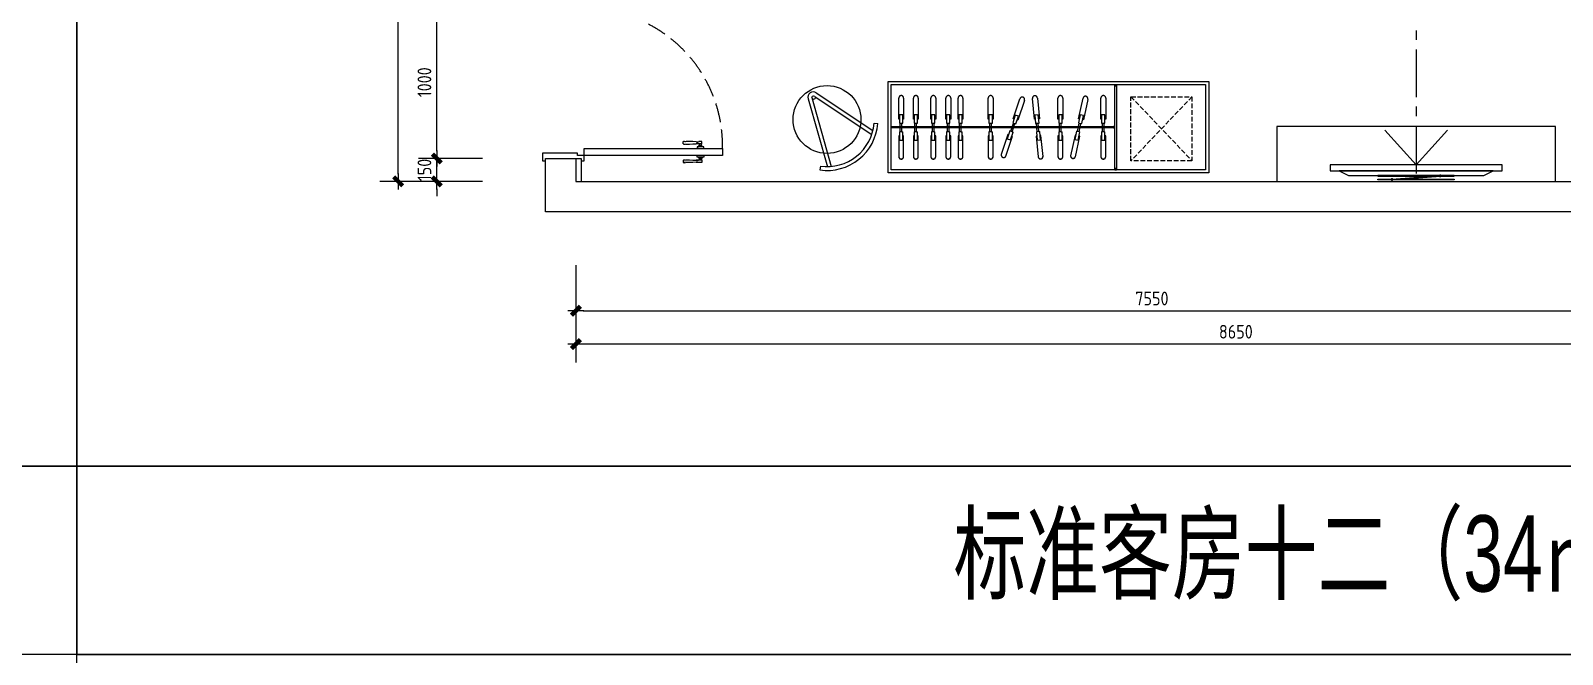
# Model space of a CAD drawing. Header units: inches. Extents: x 193953 to 255442, y -114891 to -62384.
# Drawn here: x 239738 to 249777, y -95525 to -91434 of the extents above; entities that cross this region are included whole.
import ezdxf

# ---------------------------------------------------------------- set-up
doc = ezdxf.new("R2010")
doc.units = ezdxf.units.IN
doc.header["$LTSCALE"] = 500
doc.header["$MEASUREMENT"] = 0
for name, pattern in [('CENTER', [2, 1.25, -0.25, 0.25, -0.25]), ('DASH', [0.35, 0.25, -0.1]), ('DOM-虚线', [0.35, 0.25, -0.1]), ('家具平面底图$0$DASH', [0.35, 0.25, -0.1]), ('家具平面底图$0$DOM-虚线', [0.35, 0.25, -0.1])]:
    doc.linetypes.add(name, pattern=pattern)
for name, color, linetype in [('EL-造型看线-特细(0.07)-DOM', 8, 'Continuous'), ('F-固定家具(0.25)-DOM', 2, 'Continuous'), ('F-活动家私(0.25)-DOM', 2, 'Continuous'), ('G-装饰造型轮廓线、电气提示线', 3, 'Continuous'), ('L-立面、剖面图、大样图-细线', 134, 'Continuous'), ('P-平面门', 2, 'Continuous'), ('SH-文字', 50, 'Continuous')]:
    doc.layers.add(name, color=color, linetype=linetype)
doc.styles.add('DOM-romans.shx', font='dim.shx')
doc.styles.add('MtXpl_', font='SIMYOU.TTF')
doc.dimstyles.new('DOM_DIM_1 80', dxfattribs={"dimscale": 60, "dimtxt": 1.5, "dimasz": 0.8, "dimexe": 2, "dimexo": 1.5, "dimgap": 0.6, "dimtad": 1, "dimdec": 0, "dimrnd": 5, "dimzin": 12, "dimdsep": 46, "dimtxsty": 'DOM-romans.shx', "dimblk": 'DOM_Dimension_Tick', "dimcen": 0.125, "dimclrd": 44, "dimclre": 44, "dimclrt": 50, "dimadec": 0, "dimazin": 0, "dimtfac": 1, "dimtdec": 0, "dimtix": 1, "dimtmove": 2, "dimatfit": 3, "dimldrblk": 'DOM_Leader_Arrow', "dimfxl": 0, "dimtvp": 1, "dimtolj": 1, "dimtzin": 0, "dimarcsym": 0})

# ---------------------------------------------------------------- blocks, each defined once
blk = doc.blocks.new('ftfhtg')
at = {"layer": 'L-立面、剖面图、大样图-细线', "color": 8}
for p, q in [((-1050024, -439781), (-1050024, -439790)), ((-1050021, -439793), (-1050015, -439793)), ((-1050015, -439793), (-1049983, -439793)), ((-1050013, -439795), (-1050013, -439795)), ((-1049987, -439797), (-1050012, -439797)), ((-1050010, -439797), (-1050010, -439803)), ((-1049988, -439804), (-1050010, -439804)), ((-1050010, -439814), (-1049988, -439814)), ((-1050010, -439814), (-1050010, -439831)), ((-1049988, -439797), (-1049988, -439803)), ((-1049985, -439795), (-1049985, -439795)), ((-1049983, -439793), (-1049977, -439793)), ((-1049974, -439790), (-1049974, -439781)), ((-1049872, -439814), (-1049872, -439831)), ((-1049872, -439814), (-1049872, -439831)), ((-1050010, -439831), (-1049988, -439831))]:
    blk.add_line(p, q, dxfattribs=at)
for points in [[(-1050010, -439804, -0.311671), (-1050007, -439806), (-1050007, -439814)], [(-1049988, -439804, 0.34884), (-1049991, -439806), (-1049991, -439814)], [(-1049875, -439814, 0.28759), (-1049881, -439811, -0.060586), (-1049890, -439812, 0.212877), (-1049891, -439813)], [(-1049875, -439831, -0.28759), (-1049881, -439833, 0.060586), (-1049890, -439832, -0.212877), (-1049891, -439831)]]:
    blk.add_lwpolyline(points, format="xyb", dxfattribs=at)
for centre, radius, start, end in [((-1050021, -439790), 2.78, 180, 270), ((-1050015, -439795), 2.22, 0, 90), ((-1050012, -439795), 1.39, 180, 270), ((-1050010, -439803), 0.278, 180, 270), ((-1049988, -439803), 0.278, 270, 0), ((-1049975, -439740), 74.9, 259.8433, 276.2556), ((-1049977, -439792), 24.6, 241.9616, 293.8225), ((-1049939, -440716), 904, 93.1128, 93.1201), ((-1049977, -439852), 24.6, 66.1775, 118.0384), ((-1049975, -439904), 74.9, 83.7444, 100.1567), ((-1049987, -439795), 1.39, 270, 0), ((-1049983, -439795), 2.22, 90, 180), ((-1049977, -439790), 2.78, 270, 0), ((-1049914, -440503), 690, 86.5611, 94.3932), ((-1049914, -439141), 690, 265.6068, 273.4389)]:
    blk.add_arc(centre, radius, start, end, dxfattribs=at)
blk = doc.blocks.new('A$C11a4b8be')
at = {"layer": 'G-装饰造型轮廓线、电气提示线', "color": 1, "ltscale": 20}
for points in [[(-15, -235), (-15, -255), (20, -255), (20, -210), (35, -210), (35, 20), (-15, 20), (-15, 0), (0, 0), (0, -235)], [(1015, -235), (1015, -255), (980, -255), (980, -210), (965, -210), (965, 20), (1015, 20), (1015, 0), (1000, 0), (1000, -235)]]:
    blk.add_lwpolyline(points, close=True, dxfattribs=at)
at = {"layer": 'P-平面门', "color": 1, "ltscale": 3}
blk.add_lwpolyline([(65, -1160), (20, -1160), (20, -255), (65, -255)], close=True, dxfattribs=at)
at = {"layer": 'P-平面门', "color": 8, "linetype": 'DASH'}
blk.add_arc((84, -265), 896, 268.7531, 0.6173, dxfattribs=at)
at = {"layer": 'P-平面门', "extrusion": (0, 0, -1), "yscale": 0.9000000000232833, "zscale": -0.9000000000232833}
for p, xscale, rotation in [((-395822, 943983), 0.9000000000232833, 90), ((395737, 943983), -0.9000000000232833, 270)]:
    blk.add_blockref('ftfhtg', p, dxfattribs=dict(at, xscale=xscale, rotation=rotation))
blk = doc.blocks.new('家具平面底图$0$A$C24926126')
at = {"color": 250, "linetype": '家具平面底图$0$DOM-虚线', "ltscale": 100}
for p, q in [((-192, 16, 1), (-55, 16, 1)), ((-192, 16), (-55, 16)), ((-192, 16), (-55, 16)), ((-192, 16, 1), (-55, 16, 1)), ((-82, 11, 1), (-82, -11, 1)), ((-28, 11, 1), (-82, 11, 1)), ((-82, 11), (-82, -11)), ((-28, 11), (-82, 11)), ((-82, 11), (-82, -11)), ((-28, 11), (-82, 11)), ((-82, 11, 1), (-82, -11, 1)), ((-28, 11, 1), (-82, 11, 1)), ((-55, 16, 1), (-55, 11, 1)), ((-55, 16), (-55, 11)), ((-55, 16), (-55, 11)), ((-55, 16, 1), (-55, 11, 1)), ((28, 5), (-28, 5)), ((28, 5, 1), (-28, 5, 1)), ((28, 5), (-28, 5)), ((28, 5, 1), (-28, 5, 1)), ((-28, 5, 1), (-28, 11, 1)), ((-28, 5), (-28, 11)), ((-28, 5), (-28, 11)), ((-28, 5, 1), (-28, 11, 1)), ((-28, -6, 1), (-28, 5, 1)), ((-28, -6), (-28, 5)), ((-28, -6), (-28, 5)), ((-28, -6, 1), (-28, 5, 1)), ((83, 11, 1), (28, 11, 1)), ((83, 11), (28, 11)), ((28, 5), (28, 11)), ((28, 5, 1), (28, 11, 1)), ((28, 5), (28, 11)), ((28, 5, 1), (28, 11, 1)), ((28, 5), (28, -6)), ((28, 5, 1), (28, -6, 1)), ((28, 5), (28, -6)), ((28, 5, 1), (28, -6, 1)), ((55, 16, 1), (55, 11, 1)), ((193, 16, 1), (55, 16, 1)), ((55, 16), (55, 11)), ((193, 16), (55, 16)), ((83, -11, 1), (83, 11, 1)), ((83, -11), (83, 11)), ((-55, -16, 1), (-192, -16, 1)), ((-55, -16), (-192, -16)), ((-55, -16), (-192, -16)), ((-55, -16, 1), (-192, -16, 1)), ((-82, -11, 1), (-28, -11, 1)), ((-82, -11), (-28, -11)), ((-82, -11), (-28, -11)), ((-82, -11, 1), (-28, -11, 1)), ((-55, -11, 1), (-55, -16, 1)), ((-55, -11), (-55, -16)), ((-55, -11), (-55, -16)), ((-55, -11, 1), (-55, -16, 1)), ((28, -6), (-28, -6)), ((28, -6, 1), (-28, -6, 1)), ((28, -6), (-28, -6)), ((28, -6, 1), (-28, -6, 1)), ((-28, -11, 1), (-28, -6, 1)), ((-28, -11), (-28, -6)), ((-28, -11), (-28, -6)), ((-28, -11, 1), (-28, -6, 1)), ((28, -6), (28, -11)), ((28, -6, 1), (28, -11, 1)), ((28, -6), (28, -11)), ((28, -6, 1), (28, -11, 1)), ((28, -11, 1), (83, -11, 1)), ((28, -11), (83, -11)), ((55, -11, 1), (55, -16, 1)), ((55, -11), (55, -16)), ((55, -16, 1), (193, -16, 1)), ((55, -16), (193, -16))]:
    blk.add_line(p, q, dxfattribs=at)
blk.add_lwpolyline([(28, -11), (83, -11), (83, 11), (28, 11)], dxfattribs=at)
at = {"color": 250, "linetype": '家具平面底图$0$DOM-虚线', "ltscale": 100, "elevation": 1}
blk.add_lwpolyline([(28, -11), (83, -11), (83, 11), (28, 11)], dxfattribs=at)
at = {"color": 250, "linetype": '家具平面底图$0$DOM-虚线', "ltscale": 100}
blk.add_lwpolyline([(55, -11), (55, -16), (193, -16, 0.890447), (193, 16), (55, 16), (55, 11)], format="xyb", dxfattribs=at)
at = {"color": 250, "linetype": '家具平面底图$0$DOM-虚线', "ltscale": 100, "elevation": 1}
blk.add_lwpolyline([(55, -11), (55, -16), (193, -16, 0.890447), (193, 16), (55, 16), (55, 11)], format="xyb", dxfattribs=at)
at = {"color": 250, "linetype": '家具平面底图$0$DOM-虚线', "ltscale": 100}
for centre, start, end in [((-193, 0, 1), 87.4952, 272.5048), ((-193, 0), 87.4952, 272.5048), ((-193, 0), 87.4952, 272.5048), ((-193, 0, 1), 87.4952, 272.5048), ((191, 0, 1), 276.6333, 83.3667), ((191, 0), 276.6333, 83.3667)]:
    blk.add_arc(centre, 15.9, start, end, dxfattribs=at)
blk = doc.blocks.new('dfsgdgfaag')
at = {"layer": 'EL-造型看线-特细(0.07)-DOM', "color": 250, "linetype": 'DOM-虚线', "ltscale": 80}
for p, q in [((-159, -6), (158, -30)), ((-158, 0), (159, -24))]:
    blk.add_line(p, q, dxfattribs=at)
for points in [[(-250, -6), (250, -6), (250, 0), (-250, 0)], [(250, -30), (-250, -30), (-250, -24), (250, -24)]]:
    blk.add_lwpolyline(points, close=True, dxfattribs=at)
for centre, radius in [((-158, -3), 5), ((-158, -3), 3), ((158, -27), 5), ((158, -27), 3)]:
    blk.add_circle(centre, radius, dxfattribs=at)
blk = doc.blocks.new('A$Cd85d3b65')
at = {"layer": 'F-固定家具(0.25)-DOM', "color": 8, "linetype": 'DOM-虚线', "ltscale": 150}
for q in [(-205, 336, -1044096), (205, 336, -1044096)]:
    blk.add_line((0, 109, -1044096), q, dxfattribs=at)
at = {"layer": 'F-固定家具(0.25)-DOM', "color": 8, "linetype": 'DOM-虚线', "ltscale": 150, "elevation": -1044096}
for points in [[(-565, 109), (564, 109), (564, 69), (-565, 69)], [(-505, 69), (504, 69), (444, 39), (-445, 39)]]:
    blk.add_lwpolyline(points, close=True, dxfattribs=at)
at = {"layer": 'EL-造型看线-特细(0.07)-DOM', "color": 250, "rotation": 180}
blk.add_blockref('dfsgdgfaag', (0, 9, -1044096), dxfattribs=at)
blk = doc.blocks.new('A$Cf66d3db0')
at = {"color": 4}
blk.add_lwpolyline([(-12802.3, 7040.2), (0, 7040.2), (0, 0), (-12802.3, 0)], close=True, dxfattribs=at)
blk = doc.blocks.new('DOM_Dimension_Tick')
at = {"color": 0, "linetype": 'ByBlock'}
for p, q in [((-1.09, 0), (0, 0)), ((0, 0), (1.09, 0))]:
    blk.add_line(p, q, dxfattribs=at)
at = {"color": 0, "linetype": 'Continuous', "const_width": 0.608}
blk.add_lwpolyline([(-0.61, -0.61), (0.61, 0.61)], dxfattribs=at)
blk = doc.blocks.new('*D445')
at = {"color": 44, "lineweight": -2, "transparency": 16777216}
for p, q in [((243312, -92972), (243312, -93392)), ((250862, -92972), (250862, -93392)), ((243360, -93272), (250814, -93272))]:
    blk.add_line(p, q, dxfattribs=at)
at = {"layer": 'Defpoints', "color": 0, "transparency": 16777216}
for p in [(243312, -92423), (250862, -92423), (250862, -93272)]:
    blk.add_point(p, dxfattribs=at)
at = {"color": 44, "lineweight": -2, "transparency": 16777216, "xscale": 48, "yscale": 48, "zscale": 48, "rotation": 180}
blk.add_blockref('DOM_Dimension_Tick', (243312, -93272), dxfattribs=at)
at = {"color": 44, "lineweight": -2, "transparency": 16777216, "xscale": 48, "yscale": 48, "zscale": 48}
blk.add_blockref('DOM_Dimension_Tick', (250862, -93272), dxfattribs=at)
at = {"color": 50, "transparency": 16777216, "insert": (247087, -93191), "char_height": 90, "attachment_point": 5, "style": 'DOM-romans.shx'}
blk.add_mtext('\\A1;7550', dxfattribs=at)
blk = doc.blocks.new('DOM_Leader_Arrow')
at = {"color": 0, "linetype": 'ByBlock'}
blk.add_line((0, 0), (-1.5, 0), dxfattribs=at)
for points in [[(-1.29, 1), (-0.89, 1.28), (-0.36, 0), (0, 0)], [(-1.29, -1), (-0.89, -1.28), (-0.36, 0), (0, 0)]]:
    blk.add_solid(points, dxfattribs=at)
blk = doc.blocks.new('*D447')
at = {"color": 44, "lineweight": -2, "transparency": 16777216}
for p, q in [((243312, -93190), (243312, -93610)), ((251962, -93190), (251962, -93610)), ((251914, -93490), (243360, -93490))]:
    blk.add_line(p, q, dxfattribs=at)
at = {"layer": 'Defpoints', "color": 0, "transparency": 16777216}
for p in [(243312, -93025), (251962, -93025), (243312, -93490)]:
    blk.add_point(p, dxfattribs=at)
at = {"color": 44, "lineweight": -2, "transparency": 16777216, "xscale": 48, "yscale": 48, "zscale": 48, "rotation": 180}
blk.add_blockref('DOM_Dimension_Tick', (243312, -93490), dxfattribs=at)
at = {"color": 44, "lineweight": -2, "transparency": 16777216, "xscale": 48, "yscale": 48, "zscale": 48}
blk.add_blockref('DOM_Dimension_Tick', (251962, -93490), dxfattribs=at)
at = {"color": 50, "transparency": 16777216, "insert": (247637, -93409), "char_height": 90, "attachment_point": 5, "style": 'DOM-romans.shx'}
blk.add_mtext('\\A1;8650', dxfattribs=at)
blk = doc.blocks.new('*D448')
at = {"color": 44, "lineweight": -2, "transparency": 16777216}
for p, q in [((242400, -92225), (242400, -92177)), ((242700, -92273), (242280, -92273)), ((242400, -92423), (242400, -92273)), ((242700, -92423), (242280, -92423)), ((242400, -92471), (242400, -92519))]:
    blk.add_line(p, q, dxfattribs=at)
at = {"layer": 'Defpoints', "color": 0, "transparency": 16777216}
for p in [(242400, -92273), (243312, -92273), (243312, -92423)]:
    blk.add_point(p, dxfattribs=at)
at = {"color": 44, "lineweight": -2, "transparency": 16777216, "xscale": 48, "yscale": 48, "zscale": 48}
for p, rotation in [((242400, -92273), 270), ((242400, -92423), 90)]:
    blk.add_blockref('DOM_Dimension_Tick', p, dxfattribs=dict(at, rotation=rotation))
at = {"color": 50, "transparency": 16777216, "insert": (242319, -92348), "char_height": 90, "attachment_point": 5, "rotation": 90, "style": 'DOM-romans.shx'}
blk.add_mtext('\\A1;150', dxfattribs=at)
blk = doc.blocks.new('*D449')
at = {"color": 44, "lineweight": -2, "transparency": 16777216}
for p, q in [((242700, -91273), (242280, -91273)), ((242400, -92225), (242400, -91321)), ((242700, -92273), (242280, -92273))]:
    blk.add_line(p, q, dxfattribs=at)
at = {"layer": 'Defpoints', "color": 0, "transparency": 16777216}
for p in [(242400, -91273), (243212, -91273), (243312, -92273)]:
    blk.add_point(p, dxfattribs=at)
at = {"color": 44, "lineweight": -2, "transparency": 16777216, "xscale": 48, "yscale": 48, "zscale": 48}
for p, rotation in [((242400, -91273), 90), ((242400, -92273), 270)]:
    blk.add_blockref('DOM_Dimension_Tick', p, dxfattribs=dict(at, rotation=rotation))
at = {"color": 50, "transparency": 16777216, "insert": (242319, -91773), "char_height": 90, "attachment_point": 5, "rotation": 90, "style": 'DOM-romans.shx'}
blk.add_mtext('\\A1;1000', dxfattribs=at)
blk = doc.blocks.new('*D452')
at = {"color": 44, "lineweight": -2, "transparency": 16777216}
for p, q in [((242447, -88423), (242027, -88423)), ((242147, -92375), (242147, -88471)), ((242447, -92423), (242027, -92423))]:
    blk.add_line(p, q, dxfattribs=at)
at = {"layer": 'Defpoints', "color": 0, "transparency": 16777216}
for p in [(242147, -88423), (242553, -88423), (242553, -92423)]:
    blk.add_point(p, dxfattribs=at)
at = {"color": 44, "lineweight": -2, "transparency": 16777216, "xscale": 48, "yscale": 48, "zscale": 48}
for p, rotation in [((242147, -88423), 90), ((242147, -92423), 270)]:
    blk.add_blockref('DOM_Dimension_Tick', p, dxfattribs=dict(at, rotation=rotation))
at = {"color": 50, "transparency": 16777216, "insert": (242066, -90423), "char_height": 90, "attachment_point": 5, "rotation": 90, "style": 'DOM-romans.shx'}
blk.add_mtext('\\A1;4000', dxfattribs=at)

msp = doc.modelspace()

# ---------------------------------------------------------------- linework, layer by layer
at = {"color": 8, "linetype": 'CENTER', "ltscale": 0.5}
msp.add_line((248818.5, -88557.9), (248818.5, -92422.9), dxfattribs=at)
at = {"color": 8}
for p, q in [((244887, -91842.4), (245258.2, -92089.4)), ((244834, -91881), (244959.8, -92326.6)), ((244857.9, -91873.9), (244985.4, -92325.3)), ((244880.7, -91868.1), (245251, -92114.6)), ((245265.7, -92041.8), (245290.7, -92043.8)), ((244914.7, -92323.6), (244911.3, -92348.4))]:
    msp.add_line(p, q, dxfattribs=at)
at = {"color": 8, "linetype": '家具平面底图$0$DASH', "ltscale": 300}
for p, q in [((246844.4, -92348), (246844.4, -91788)), ((246854.4, -91788), (246854.4, -92348)), ((245379, -92063), (246844.4, -92063)), ((246844.4, -92073), (245379, -92073))]:
    msp.add_line(p, q, dxfattribs=at)
at = {"color": 4}
for p, q in [((243111.9, -92272.9), (243311.9, -92272.9)), ((243111.9, -92622.9), (243111.9, -92272.9)), ((243311.9, -92272.9), (243311.9, -92422.9)), ((243311.9, -92422.9), (250861.9, -92422.9)), ((250861.9, -92622.9), (243111.9, -92622.9))]:
    msp.add_line(p, q, dxfattribs=at)
at = {"color": 3}
for p, q in [((243311.9, -92272.9), (243346.9, -92272.9)), ((243346.9, -92272.9), (243346.9, -92422.9))]:
    msp.add_line(p, q, dxfattribs=at)
at = {"color": 2}
msp.add_lwpolyline([(245359, -92368), (245359, -91768), (247459, -91768), (247459, -92368), (245359, -92368)], dxfattribs=at)
at = {"color": 8}
msp.add_lwpolyline([(245379, -92348), (245379, -91788), (247439, -91788), (247439, -92348)], close=True, dxfattribs=at)
at = {"color": 8, "linetype": '家具平面底图$0$DASH', "ltscale": 300}
for points in [[(246844.4, -91798), (246844.4, -91788), (246854.4, -91788), (246854.4, -91798)], [(245389, -92073), (245379, -92073), (245379, -92063), (245389, -92063)], [(246834.4, -92073), (246844.4, -92073), (246844.4, -92063), (246834.4, -92063)], [(246844.4, -92338), (246844.4, -92348), (246854.4, -92348), (246854.4, -92338)]]:
    msp.add_lwpolyline(points, close=True, dxfattribs=at)
at = {"color": 2}
msp.add_lwpolyline([(247904.7, -92063.4), (247904.7, -92422.9), (249732.2, -92422.9), (249732.2, -92063.4)], close=True, dxfattribs=at)
at = {"color": 4}
for points in [[(224679, -94289.7), (240041.7, -94289.7), (240041.7, -95524.7), (224679, -95524.7)], [(240041.7, -94289.7), (255404.4, -94289.7), (255404.4, -95524.7), (240041.7, -95524.7)]]:
    msp.add_lwpolyline(points, close=True, dxfattribs=at)
at = {"color": 8}
for centre, radius in [((244957.5, -92017.4), 222.5), ((244870, -91873.9), 12.1)]:
    msp.add_circle(centre, radius, dxfattribs=at)
for centre, radius, start, end in [((244867.6, -91871.5), 35, 56.35763, 195.77356), ((244957.5, -92017.4), 334.1, 262.03953, 355.48233), ((244957.5, -92017.4), 309.1, 262.03953, 355.48233)]:
    msp.add_arc(centre, radius, start, end, dxfattribs=at)
at = {"layer": 'F-活动家私(0.25)-DOM', "color": 8, "linetype": 'DOM-虚线', "ltscale": 0.25}
for p, q in [((247349.7, -91867.8), (246949.7, -92287.8)), ((246949.7, -91867.8), (247349.7, -92287.8))]:
    msp.add_line(p, q, dxfattribs=at)
msp.add_lwpolyline([(247349.7, -91867.8), (247349.7, -92287.8), (246949.7, -92287.8), (246949.7, -91867.8)], close=True, dxfattribs=at)

# ---------------------------------------------------------------- block references
at = {"color": 6, "xscale": 1.2, "yscale": 1.2, "zscale": 1.2, "rotation": 180}
for p in [(224679, -85841.5), (240041.7, -95524.7)]:
    msp.add_blockref('A$Cf66d3db0', p, dxfattribs=at)
at = {"color": 6, "xscale": 1.2, "yscale": 1.2, "zscale": 1.2}
msp.add_blockref('A$Cf66d3db0', (255404.4, -94289.7), dxfattribs=at)
at = {"color": 6, "rotation": 90.00000000000001}
msp.add_blockref('A$C11a4b8be', (243111.9, -92272.9), dxfattribs=at)
at = {"color": 8}
for p, rotation in [((245443.9, -92069.4), 270), ((245539.9, -92069.4), 270), ((245654.2, -92069.4), 270), ((245752.5, -92069.4), 270), ((245832.6, -92069.4), 270), ((246030.1, -92069.4), 270), ((246175.9, -92069.3), 251.5441484105029), ((246338.7, -92069.4), 275.513520592532), ((246487.2, -92069.4), 270), ((246610.4, -92069.4), 257.8084989016934), ((246768.4, -92069.4), 270)]:
    msp.add_blockref('家具平面底图$0$A$C24926126', p, dxfattribs=dict(at, rotation=rotation))
at = {"color": 6, "xscale": -1}
msp.add_blockref('A$Cd85d3b65', (248818.5, -92422.9), dxfattribs=at)

# ---------------------------------------------------------------- texts
at = {"layer": 'SH-文字', "color": 50, "style": 'MtXpl_', "width": 0.7}
msp.add_text('标准客房十二（34㎡）', height=500, dxfattribs=at).set_placement((245785.9, -95112.8))

# ---------------------------------------------------------------- dimensions: what is measured, and where the dimension line sits
at = {"color": 6}
for base, p1, p2, picture, middle in [((242147.2, -88422.9), (242553.2, -92422.9), (242553.2, -88422.9), '*D452', (242066.2, -90422.9)), ((242400.2, -91272.9), (243311.9, -92272.9), (243211.9, -91272.9), '*D449', (242319.2, -91772.9)), ((242400.2, -92272.9), (243311.9, -92422.9), (243311.9, -92272.9), '*D448', (242319.2, -92347.9))]:
    dim = msp.add_linear_dim(base=base, p1=p1, p2=p2, angle=90, dimstyle='DOM_DIM_1 80', dxfattribs=at)
    dim.commit()
    dim.dimension.update_dxf_attribs({"geometry": picture, "text_midpoint": middle})
for base, p1, p2, picture, middle in [((250861.9, -93272), (243311.9, -92422.9), (250861.9, -92422.9), '*D445', (247086.9, -93191)), ((243311.9, -93490), (251961.9, -93024.5), (243311.9, -93024.5), '*D447', (247636.9, -93409))]:
    dim = msp.add_linear_dim(base=base, p1=p1, p2=p2, dimstyle='DOM_DIM_1 80', dxfattribs=at)
    dim.commit()
    dim.dimension.update_dxf_attribs({"geometry": picture, "text_midpoint": middle})

doc.saveas('drawing.dxf')
